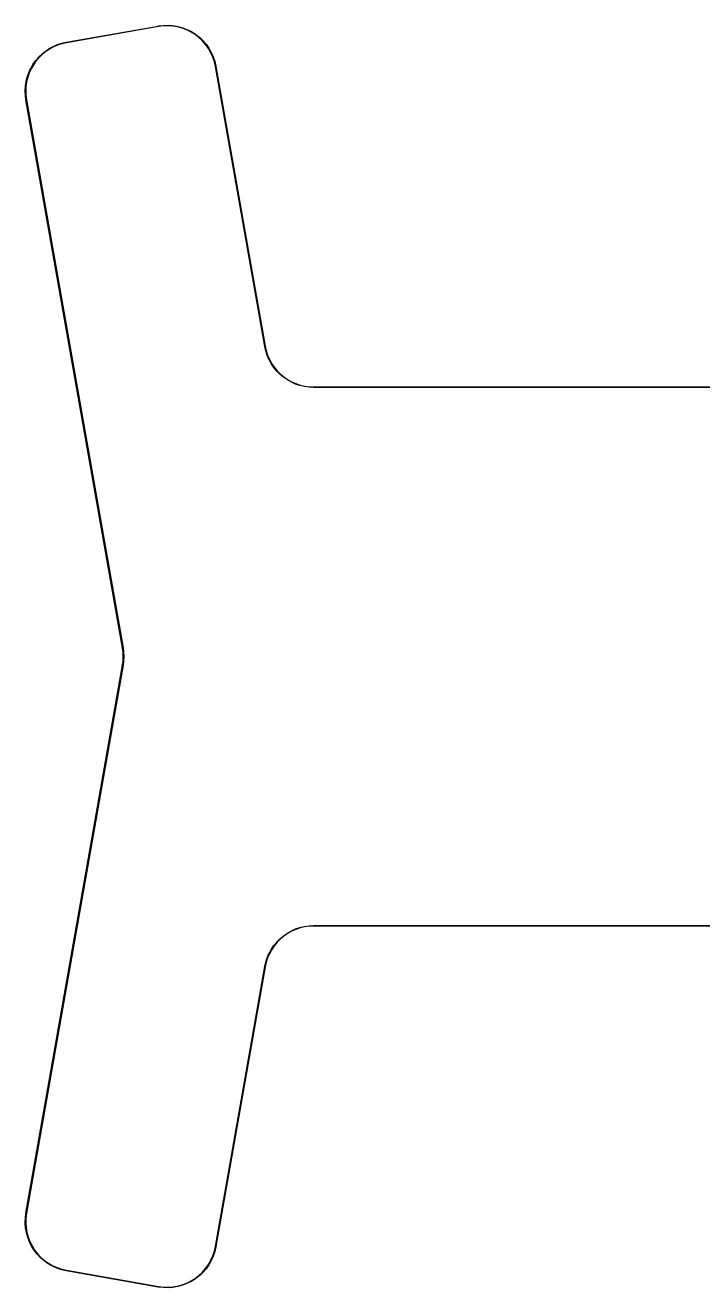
# Model space of a CAD drawing. Header units: metres. Extents: x 0 to 117, y 0 to 64.
# Drawn here: x 0 to 34.2, y 0 to 63.8 of the extents above; entities that cross this region are included whole.
import ezdxf

# ---------------------------------------------------------------- set-up
doc = ezdxf.new("R2010")
doc.units = ezdxf.units.M

msp = doc.modelspace()

# ---------------------------------------------------------------- linework, layer by layer
for points in [[(2.07, 0.852), (2.07, 0.852), (2.07, 0.852), (2.07, 0.852), (2.069, 0.852), (1.83, 0.907), (1.829, 0.907), (1.596, 0.985), (1.595, 0.985), (1.371, 1.085), (1.37, 1.086), (1.157, 1.207), (1.156, 1.208), (0.956, 1.35), (0.955, 1.351), (0.769, 1.511), (0.768, 1.512), (0.6, 1.69), (0.599, 1.691), (0.449, 1.885), (0.448, 1.886), (0.317, 2.094), (0.317, 2.095), (0.207, 2.314), (0.206, 2.316), (0.119, 2.545), (0.118, 2.546), (0.053, 2.782), (0.053, 2.784), (0.012, 3.026), (0.012, 3.027), (-0.006, 3.271), (-0.006, 3.273), (0.001, 3.518), (0.001, 3.519), (0.032, 3.763), (0.032, 3.763), (4.914, 31.45), (4.914, 31.45), (4.914, 31.45), (4.914, 31.45), (4.942, 31.665), (4.942, 31.665), (4.942, 31.665), (4.942, 31.665), (4.952, 31.882), (4.952, 31.882), (4.952, 31.882), (4.952, 31.882), (4.942, 32.099), (4.942, 32.099), (4.942, 32.099), (4.942, 32.099), (4.914, 32.314), (4.914, 32.314), (4.914, 32.314), (4.914, 32.314), (0.032, 60.001), (0.032, 60.002), (0.002, 60.231), (0.002, 60.232), (-0.006, 60.463), (-0.006, 60.464), (0.007, 60.694), (0.007, 60.696), (0.041, 60.924), (0.041, 60.925), (0.096, 61.149), (0.097, 61.15), (0.172, 61.369), (0.173, 61.37), (0.268, 61.58), (0.269, 61.581), (0.383, 61.782), (0.384, 61.783), (0.516, 61.972), (0.517, 61.973), (0.666, 62.149), (0.667, 62.15), (0.832, 62.311), (0.833, 62.312), (1.012, 62.458), (1.013, 62.458), (1.205, 62.587), (1.206, 62.588), (1.409, 62.698), (1.41, 62.698), (1.622, 62.79), (1.623, 62.79), (1.843, 62.861), (1.844, 62.861), (2.069, 62.912), (2.07, 62.912), (6.723, 63.732), (6.724, 63.733), (6.967, 63.763), (6.968, 63.763), (7.214, 63.77), (7.215, 63.77), (7.46, 63.753), (7.461, 63.752), (7.703, 63.711), (7.704, 63.711), (7.941, 63.646), (7.942, 63.646), (8.171, 63.558), (8.172, 63.558), (8.392, 63.448), (8.393, 63.447), (8.6, 63.317), (8.601, 63.316), (8.795, 63.165), (8.796, 63.165), (8.974, 62.996), (8.975, 62.995), (9.136, 62.81), (9.137, 62.809), (9.278, 62.609), (9.279, 62.607), (9.401, 62.394), (9.401, 62.393), (9.501, 62.169), (9.502, 62.168), (9.579, 61.935), (9.58, 61.934), (9.634, 61.695), (9.634, 61.694), (12.127, 47.553), (12.127, 47.553), (12.127, 47.553), (12.127, 47.553), (12.178, 47.327), (12.178, 47.327), (12.178, 47.327), (12.178, 47.327), (12.25, 47.107), (12.25, 47.107), (12.25, 47.107), (12.25, 47.107), (12.341, 46.895), (12.341, 46.895), (12.341, 46.895), (12.341, 46.895), (12.452, 46.691), (12.452, 46.691), (12.452, 46.691), (12.452, 46.691), (12.582, 46.5), (12.582, 46.5), (12.582, 46.5), (12.582, 46.5), (12.729, 46.321), (12.729, 46.321), (12.729, 46.321), (12.729, 46.321), (12.891, 46.156), (12.891, 46.156), (12.891, 46.156), (12.891, 46.156), (13.069, 46.007), (13.069, 46.007), (13.069, 46.007), (13.069, 46.007), (13.259, 45.875), (13.259, 45.875), (13.259, 45.875), (13.259, 45.875), (13.461, 45.762), (13.461, 45.762), (13.461, 45.762), (13.461, 45.762), (13.672, 45.668), (13.672, 45.668), (13.672, 45.668), (13.672, 45.668), (13.891, 45.594), (13.891, 45.594), (13.891, 45.594), (13.891, 45.594), (14.117, 45.54), (14.117, 45.54), (14.117, 45.54), (14.117, 45.54), (14.346, 45.508), (14.346, 45.508), (14.346, 45.508), (14.346, 45.508), (14.577, 45.497), (14.577, 45.497), (14.577, 45.497), (14.577, 45.497), (35.336, 45.497)], [(35.336, 45.472), (14.577, 45.472), (14.576, 45.472), (14.344, 45.483), (14.343, 45.483), (14.113, 45.515), (14.111, 45.516), (13.885, 45.569), (13.884, 45.57), (13.663, 45.644), (13.662, 45.645), (13.45, 45.739), (13.449, 45.74), (13.246, 45.854), (13.245, 45.854), (13.054, 45.987), (13.053, 45.987), (12.874, 46.137), (12.874, 46.138), (12.71, 46.303), (12.709, 46.304), (12.562, 46.484), (12.561, 46.485), (12.431, 46.678), (12.43, 46.679), (12.319, 46.883), (12.318, 46.884), (12.226, 47.098), (12.226, 47.099), (12.154, 47.32), (12.154, 47.321), (12.103, 47.548), (12.103, 47.549), (9.609, 61.69), (9.609, 61.69), (9.609, 61.69), (9.609, 61.69), (9.555, 61.928), (9.555, 61.928), (9.555, 61.928), (9.555, 61.928), (9.478, 62.159), (9.478, 62.159), (9.478, 62.159), (9.478, 62.159), (9.378, 62.382), (9.378, 62.382), (9.378, 62.382), (9.378, 62.382), (9.257, 62.594), (9.257, 62.594), (9.257, 62.594), (9.257, 62.594), (9.116, 62.794), (9.116, 62.794), (9.116, 62.794), (9.116, 62.794), (8.956, 62.978), (8.956, 62.978), (8.956, 62.978), (8.956, 62.978), (8.779, 63.146), (8.779, 63.146), (8.779, 63.146), (8.779, 63.146), (8.586, 63.295), (8.586, 63.295), (8.586, 63.295), (8.586, 63.295), (8.38, 63.425), (8.38, 63.425), (8.38, 63.425), (8.38, 63.425), (8.161, 63.535), (8.161, 63.535), (8.161, 63.535), (8.161, 63.535), (7.933, 63.622), (7.933, 63.622), (7.933, 63.622), (7.933, 63.622), (7.698, 63.686), (7.698, 63.686), (7.698, 63.686), (7.698, 63.686), (7.457, 63.727), (7.457, 63.727), (7.457, 63.727), (7.457, 63.727), (7.214, 63.745), (7.214, 63.745), (7.214, 63.745), (7.214, 63.745), (6.97, 63.738), (6.97, 63.738), (6.97, 63.738), (6.97, 63.738), (6.727, 63.707), (6.727, 63.707), (6.727, 63.707), (6.727, 63.707), (2.075, 62.887), (2.075, 62.887), (2.075, 62.887), (2.075, 62.887), (1.85, 62.837), (1.85, 62.837), (1.85, 62.837), (1.85, 62.837), (1.632, 62.766), (1.632, 62.766), (1.632, 62.766), (1.632, 62.766), (1.42, 62.675), (1.42, 62.675), (1.42, 62.675), (1.42, 62.675), (1.219, 62.566), (1.219, 62.566), (1.219, 62.566), (1.219, 62.566), (1.028, 62.438), (1.028, 62.438), (1.028, 62.438), (1.028, 62.438), (0.85, 62.293), (0.85, 62.293), (0.85, 62.293), (0.85, 62.293), (0.685, 62.132), (0.685, 62.132), (0.685, 62.132), (0.685, 62.132), (0.537, 61.957), (0.537, 61.957), (0.537, 61.957), (0.537, 61.957), (0.405, 61.769), (0.405, 61.769), (0.405, 61.769), (0.405, 61.769), (0.291, 61.569), (0.291, 61.569), (0.291, 61.569), (0.291, 61.569), (0.196, 61.36), (0.196, 61.36), (0.196, 61.36), (0.196, 61.36), (0.121, 61.143), (0.121, 61.143), (0.121, 61.143), (0.121, 61.143), (0.066, 60.92), (0.066, 60.92), (0.066, 60.92), (0.066, 60.92), (0.032, 60.692), (0.032, 60.692), (0.032, 60.692), (0.032, 60.692), (0.019, 60.463), (0.019, 60.463), (0.019, 60.463), (0.019, 60.463), (0.027, 60.233), (0.027, 60.233), (0.027, 60.233), (0.027, 60.233), (0.057, 60.005), (0.057, 60.005), (0.057, 60.005), (0.057, 60.005), (4.939, 32.318), (4.939, 32.318), (4.967, 32.102), (4.967, 32.101), (4.977, 31.883), (4.977, 31.882), (4.967, 31.664), (4.967, 31.663), (4.939, 31.446), (4.939, 31.446), (0.057, 3.759)], [(0.057, 3.759), (0.057, 3.759), (0.057, 3.759), (0.057, 3.759), (0.026, 3.517), (0.026, 3.517), (0.026, 3.517), (0.026, 3.517), (0.02, 3.273), (0.02, 3.273), (0.02, 3.273), (0.02, 3.273), (0.037, 3.029), (0.037, 3.029), (0.037, 3.029), (0.037, 3.029), (0.078, 2.789), (0.078, 2.789), (0.078, 2.789), (0.078, 2.789), (0.143, 2.553), (0.143, 2.553), (0.143, 2.553), (0.143, 2.553), (0.23, 2.325), (0.23, 2.325), (0.23, 2.325), (0.23, 2.325), (0.339, 2.107), (0.339, 2.107), (0.339, 2.107), (0.339, 2.107), (0.469, 1.9), (0.469, 1.9), (0.469, 1.9), (0.469, 1.9), (0.619, 1.707), (0.619, 1.707), (0.619, 1.707), (0.619, 1.707), (0.786, 1.53), (0.786, 1.53), (0.786, 1.53), (0.786, 1.53), (0.971, 1.37), (0.971, 1.37), (0.971, 1.37), (0.971, 1.37), (1.17, 1.229), (1.17, 1.229), (1.17, 1.229), (1.17, 1.229), (1.382, 1.108), (1.382, 1.108), (1.382, 1.108), (1.382, 1.108), (1.605, 1.009), (1.605, 1.009), (1.605, 1.009), (1.605, 1.009), (1.836, 0.932), (1.836, 0.932), (1.836, 0.932), (1.836, 0.932), (2.075, 0.877), (2.075, 0.877), (2.075, 0.877), (2.075, 0.877), (6.727, 0.057), (6.727, 0.057), (6.727, 0.057), (6.727, 0.057), (6.97, 0.026), (6.97, 0.026), (6.97, 0.026), (6.97, 0.026), (7.214, 0.02), (7.214, 0.02), (7.214, 0.02), (7.214, 0.02), (7.457, 0.037), (7.457, 0.037), (7.457, 0.037), (7.457, 0.037), (7.698, 0.078), (7.698, 0.078), (7.698, 0.078), (7.698, 0.078), (7.933, 0.143), (7.933, 0.143), (7.933, 0.143), (7.933, 0.143), (8.161, 0.23), (8.161, 0.23), (8.161, 0.23), (8.161, 0.23), (8.38, 0.339), (8.38, 0.339), (8.38, 0.339), (8.38, 0.339), (8.586, 0.469), (8.586, 0.469), (8.586, 0.469), (8.586, 0.469), (8.779, 0.619), (8.779, 0.619), (8.779, 0.619), (8.779, 0.619), (8.956, 0.786), (8.956, 0.786), (8.956, 0.786), (8.956, 0.786), (9.116, 0.971), (9.116, 0.971), (9.116, 0.971), (9.116, 0.971), (9.257, 1.17), (9.257, 1.17), (9.257, 1.17), (9.257, 1.17), (9.378, 1.382), (9.378, 1.382), (9.378, 1.382), (9.378, 1.382), (9.478, 1.605), (9.478, 1.605), (9.478, 1.605), (9.478, 1.605), (9.555, 1.836), (9.555, 1.836), (9.555, 1.836), (9.555, 1.836), (9.609, 2.075), (9.609, 2.075), (9.609, 2.075), (9.609, 2.075), (12.103, 16.216), (12.103, 16.216), (12.154, 16.443), (12.154, 16.444), (12.226, 16.666), (12.226, 16.667), (12.318, 16.88), (12.319, 16.881), (12.431, 17.086), (12.431, 17.087), (12.561, 17.279), (12.562, 17.28), (12.709, 17.46), (12.71, 17.461), (12.874, 17.627), (12.875, 17.627), (13.053, 17.777), (13.054, 17.778), (13.245, 17.91), (13.246, 17.911), (13.449, 18.025), (13.45, 18.025), (13.662, 18.12), (13.664, 18.12), (13.884, 18.195), (13.885, 18.195), (14.111, 18.249), (14.113, 18.249), (14.343, 18.281), (14.344, 18.281), (14.576, 18.292), (14.577, 18.292), (35.336, 18.292)], [(35.336, 18.267), (14.577, 18.267), (14.577, 18.267), (14.577, 18.267), (14.577, 18.267), (14.346, 18.256), (14.346, 18.256), (14.346, 18.256), (14.346, 18.256), (14.117, 18.224), (14.117, 18.224), (14.117, 18.224), (14.117, 18.224), (13.891, 18.17), (13.891, 18.17), (13.891, 18.17), (13.891, 18.17), (13.672, 18.096), (13.672, 18.096), (13.672, 18.096), (13.672, 18.096), (13.461, 18.002), (13.461, 18.002), (13.461, 18.002), (13.461, 18.002), (13.259, 17.889), (13.259, 17.889), (13.259, 17.889), (13.259, 17.889), (13.069, 17.757), (13.069, 17.757), (13.069, 17.757), (13.069, 17.757), (12.891, 17.608), (12.891, 17.608), (12.891, 17.608), (12.891, 17.608), (12.729, 17.444), (12.729, 17.444), (12.729, 17.444), (12.729, 17.444), (12.582, 17.265), (12.582, 17.265), (12.582, 17.265), (12.582, 17.265), (12.453, 17.073), (12.453, 17.073), (12.453, 17.073), (12.453, 17.073), (12.341, 16.87), (12.341, 16.87), (12.341, 16.87), (12.341, 16.87), (12.25, 16.657), (12.25, 16.657), (12.25, 16.657), (12.25, 16.657), (12.178, 16.437), (12.178, 16.437), (12.178, 16.437), (12.178, 16.437), (12.127, 16.211), (12.127, 16.211), (12.127, 16.211), (12.127, 16.211), (9.634, 2.07), (9.634, 2.069), (9.579, 1.83), (9.579, 1.829), (9.501, 1.596), (9.501, 1.595), (9.401, 1.371), (9.4, 1.37), (9.279, 1.157), (9.278, 1.156), (9.136, 0.956), (9.136, 0.955), (8.975, 0.769), (8.974, 0.768), (8.796, 0.6), (8.795, 0.599), (8.601, 0.449), (8.6, 0.448), (8.393, 0.317), (8.391, 0.317), (8.172, 0.207), (8.171, 0.206), (7.942, 0.119), (7.941, 0.118), (7.704, 0.053), (7.703, 0.053), (7.461, 0.012), (7.46, 0.012), (7.215, -0.006), (7.214, -0.006), (6.968, 0.001), (6.967, 0.001), (6.724, 0.032), (6.723, 0.032), (2.07, 0.852), (2.07, 0.852)]]:
    msp.add_lwpolyline(points)

doc.saveas('drawing.dxf')
